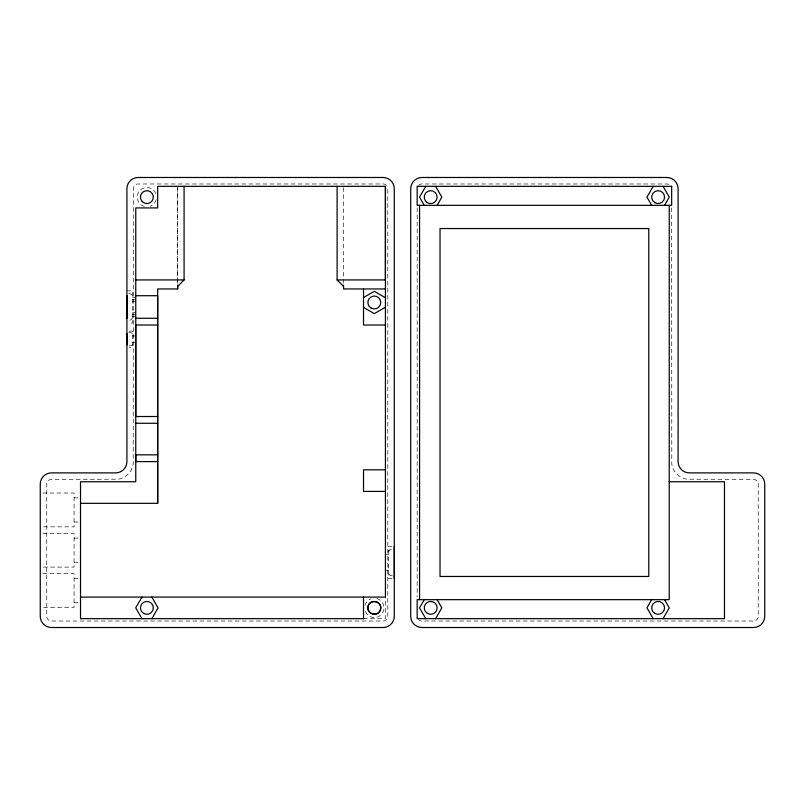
<?xml version="1.0" encoding="UTF-8"?>
<svg xmlns="http://www.w3.org/2000/svg" width="805" height="805" viewBox="0 0 805 805"><rect width="100%" height="100%" fill="white"/><g stroke="black" fill="none" stroke-linecap="round" stroke-linejoin="round"><path stroke-width="0.6" stroke-dasharray="4.03 3.02" d="M132.543 317.703L131.436 319.696L128.649 320.491M388.644 551.727L389.751 549.735L392.548 548.94M388.745 551.244L389.026 550.56M128.991 345.888L131.436 345.556L132.543 344.56M126.908 290.877L132.543 290.877L132.543 323.087L129.162 323.087M132.543 297.317L135.763 297.317M132.543 299.732L135.763 299.732M132.543 301.352L135.763 301.352M132.543 312.622L135.763 312.622M132.543 314.232L135.763 314.232M132.543 316.647L135.763 316.647M129.162 331.147L132.543 331.147L132.543 347.257L129.162 347.257M132.543 335.977L135.763 335.977M132.543 342.417L135.763 342.417M42.756 493.022L74.07 493.022L74.07 526.842L42.756 526.842M74.07 497.852L80.52 497.852M74.07 522.012L80.52 522.012M42.756 533.292L74.07 533.292L74.07 567.112L42.756 567.112M74.07 538.122L80.52 538.122M392.035 546.333L388.644 546.333L388.644 578.554L392.035 578.554M385.424 554.404L388.644 554.404M74.07 562.282L80.52 562.282M385.424 570.483L388.644 570.483M42.756 573.562L74.07 573.562L74.07 607.383L42.756 607.383M74.07 578.393L80.52 578.393M74.07 602.553L80.52 602.553M363.518 618.663L385.424 618.663L385.424 597.079M128.649 332.445L131.436 332.847L132.543 333.844M128.649 293.483L131.436 294.278L132.543 296.27M392.548 575.947L389.751 575.152L388.644 573.16M671.652 207.831L671.793 463.932A17.73 17.73 0 0 0 687.057 479.196L754.104 479.388A4.82 4.82 0 0 1 758.25 483.533L758.25 616.871A4.82 4.82 0 0 1 754.104 621.017L421.357 621.017A4.82 4.82 0 0 1 418.58 619.649M417.161 207.811L417.161 597.189M343.544 187.595L343.544 283.944M386.42 185.351A4.82 4.82 0 0 0 383.643 183.983L137.554 183.983A4.82 4.82 0 0 0 133.409 188.129L133.207 463.932A17.73 17.73 0 0 1 117.943 479.196L50.896 479.388A4.82 4.82 0 0 0 46.75 483.533L46.75 616.871A4.82 4.82 0 0 0 50.896 621.017L383.643 621.017A4.82 4.82 0 0 0 387.789 616.871L387.789 188.129A4.82 4.82 0 0 0 387.467 186.911M156.21 199.64A9.66 9.66 0 0 1 150.183 206.221M144.377 206.472A9.66 9.66 0 0 1 139.758 190.604A9.66 9.66 0 0 1 155.959 193.834M376.81 598.528A9.66 9.66 0 0 1 381.439 614.396A9.66 9.66 0 0 1 365.228 611.166M364.977 605.36A9.66 9.66 0 0 1 371.004 598.779M418.58 185.351A4.82 4.82 0 0 1 421.357 183.983L667.446 183.983A4.82 4.82 0 0 1 670.223 185.351M177.643 187.595L177.643 283.863L177.643 187.595"/><path stroke-width="1.21" d="M126.908 344.912L126.908 333.491M126.908 318.418L126.908 295.566M80.52 503.326L157.669 503.326L157.669 288.945L177.643 288.945L177.643 285.191M177.643 288.945L177.643 286.369L184.083 279.929L184.083 186.337M364.071 618.663L80.52 618.663L80.52 481.752L135.763 481.752L135.763 207.921L157.669 207.921L157.669 186.337L385.424 186.337L385.424 279.929L337.104 279.929L337.104 186.337M394.289 578.554L394.289 546.333M141.952 597.079L135.723 607.866L141.952 618.663M151.813 618.663L158.042 607.866L151.813 597.079M425.754 186.337L419.526 197.134L424.275 205.345M437.105 205.345L441.844 197.134L435.616 186.337M653.187 186.337L646.958 197.134L651.708 205.345M424.275 599.655L419.526 607.866L425.754 618.663M664.538 205.345L669.277 197.134L663.048 186.337M435.616 618.663L441.844 607.866L437.105 599.655M651.708 599.655L646.958 607.866L653.187 618.663M663.048 618.663L669.277 607.866L664.538 599.655M363.518 297.548L374.315 291.319L385.424 297.729M385.424 307.218L374.315 313.638L363.518 307.399M135.763 279.929L184.083 279.929M385.424 288.945L343.544 288.945L343.544 285.191M135.763 295.707L157.669 295.707L157.669 503.326M135.763 318.257L157.669 318.257M157.669 325.029L135.763 325.029L135.763 416.517L157.669 416.517M385.424 325.029L363.518 325.029L363.518 288.945M135.763 423.279L157.669 423.279M157.669 454.845L135.763 454.845L135.763 461.617L157.669 461.617M385.424 469.828L363.518 469.828L363.518 491.412L385.424 491.412M669.237 481.752L724.48 481.752L724.48 618.663L417.161 618.663L417.161 599.655L669.237 599.655L669.237 205.345M80.52 597.079L385.424 597.079L385.424 186.337M337.104 279.929L343.544 286.369M419.576 205.345L419.576 599.655M363.518 597.079L363.518 618.663M368.086 606.195C365.641 614.114 378.692 617.606 380.534 609.536C382.979 601.617 369.928 598.125 368.086 606.195M383.009 177.482L138.178 177.482A11.27 11.27 0 0 0 126.908 188.762L126.908 461.617A11.27 11.27 0 0 1 115.628 472.887L51.52 472.887A11.27 11.27 0 0 0 40.25 484.167L40.25 616.238A11.27 11.27 0 0 0 51.52 627.518L383.009 627.518A11.27 11.27 0 0 0 394.289 616.238L394.289 188.762A11.27 11.27 0 0 0 383.009 177.482M666.822 177.482L421.991 177.482A11.27 11.27 0 0 0 410.711 188.762L410.711 616.238A11.27 11.27 0 0 0 421.991 627.518L753.48 627.518A11.27 11.27 0 0 0 764.75 616.238L764.75 484.167A11.27 11.27 0 0 0 753.48 472.887L689.372 472.887A11.27 11.27 0 0 1 678.092 461.617L678.092 188.762A11.27 11.27 0 0 0 666.822 177.482M671.652 186.337L417.161 186.337L417.161 205.345L671.652 205.345L671.652 186.337M648.78 228.54L440.033 228.54L440.033 576.461L648.78 576.461L648.78 228.54M143.662 613.45A6.44 6.44 0 0 0 153.322 607.866A6.44 6.44 0 0 0 143.662 602.291A6.44 6.44 0 0 0 143.662 613.45M142.324 201.693A6.44 6.44 0 0 0 153.101 198.805A6.44 6.44 0 0 0 145.212 190.906A6.44 6.44 0 0 0 142.324 201.693M371.095 613.45A6.44 6.44 0 0 0 380.755 607.866A6.44 6.44 0 0 0 371.095 602.291A6.44 6.44 0 0 0 371.095 613.45M371.095 308.053A6.44 6.44 0 0 0 380.755 302.479A6.44 6.44 0 0 0 371.095 296.894A6.44 6.44 0 0 0 371.095 308.053M427.465 613.45A6.44 6.44 0 0 0 437.135 607.866A6.44 6.44 0 0 0 427.465 602.291A6.44 6.44 0 0 0 427.465 613.45M427.113 202.498A6.44 6.44 0 0 0 437.115 197.547A6.44 6.44 0 0 0 427.837 191.359A6.44 6.44 0 0 0 427.113 202.498M654.777 202.639A6.44 6.44 0 0 0 664.558 197.285A6.44 6.44 0 0 0 655.029 191.479A6.44 6.44 0 0 0 654.777 202.639M654.898 613.45A6.44 6.44 0 0 0 664.568 607.866A6.44 6.44 0 0 0 654.898 602.291A6.44 6.44 0 0 0 654.898 613.45"/></g></svg>
